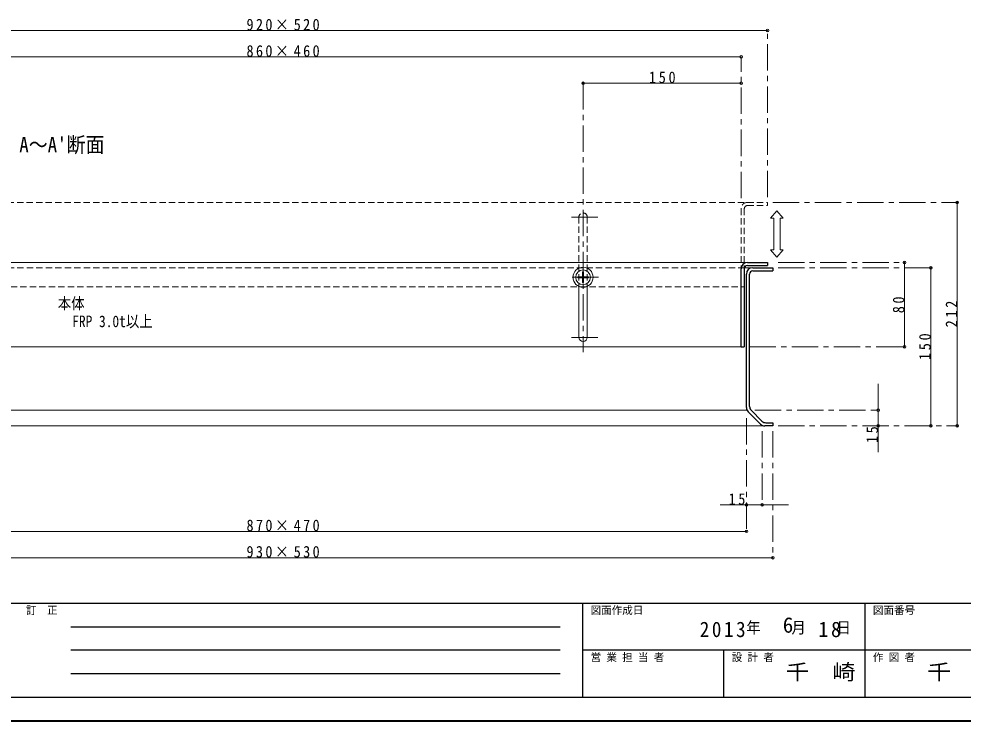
# Model space of a CAD drawing. Units: millimetres at full size, sheet at 1:5. Extents: x -1061 to 964, y -679 to 726.
# Drawn here: x -612 to 284, y -679 to -13 of the extents above; entities that cross this region are included whole.
import ezdxf
from ezdxf.enums import TextEntityAlignment as Align

# ---------------------------------------------------------------- set-up
doc = ezdxf.new("R2010")
doc.units = ezdxf.units.MM
doc.header["$LTSCALE"] = 5
doc.header["$PDMODE"] = 32
doc.header["$PDSIZE"] = 2.5
doc.linetypes.add('CHAIN1', pattern=[8, 5, -1, 1, -1])
doc.linetypes.add('DASHED1', pattern=[1.8, 1.2, -0.6])
doc.layers.add('0-0', color=7, linetype='Continuous', lineweight=18)
doc.styles.add('ＭＳ ゴシック', font='')
doc.styles.get('ＭＳ ゴシック').set_extended_font_data('MS Gothic')

msp = doc.modelspace()

# ---------------------------------------------------------------- linework, layer by layer
at = {"layer": '0-0', "color": 4, "lineweight": 9}
for p, q in [((98.599, -24.043), (-821.401, -24.043)), ((-796.401, -49.043), (73.599, -49.043)), ((-76.401, -74.043), (73.599, -74.043)), ((278.599, -187.043), (278.599, -399.043)), ((-802.401, -244.043), (79.599, -244.043)), ((228.599, -324.043), (228.599, -244.043)), ((253.599, -399.043), (253.599, -249.043)), ((73.599, -324.043), (-796.401, -324.043)), ((203.599, -359.043), (203.599, -424.043)), ((-801.94, -384.043), (79.138, -384.043)), ((118.599, -474.043), (53.599, -474.043)), ((78.599, -499.043), (-801.401, -499.043)), ((-826.401, -524.043), (103.599, -524.043))]:
    msp.add_line(p, q, dxfattribs=at)
at = {"layer": '0-0', "color": 4, "linetype": 'CHAIN1', "lineweight": 9}
for p, q in [((98.599, -182.043), (98.599, -24.043)), ((73.599, -183.043), (73.599, -49.043)), ((-76.401, -74.043), (-76.401, -329.043)), ((103.599, -187.043), (278.599, -187.043)), ((-62.401, -201.043), (-90.401, -201.043)), ((108.599, -244.043), (228.599, -244.043)), ((108.599, -249.043), (253.599, -249.043)), ((-61.901, -258.043), (-90.901, -258.043)), ((-62.401, -315.043), (-90.401, -315.043)), ((81.599, -324.043), (228.599, -324.043)), ((86.599, -384.043), (203.599, -384.043)), ((78.599, -391.558), (78.599, -499.043)), ((108.599, -399.043), (278.599, -399.043)), ((93.599, -404.043), (93.599, -474.043)), ((103.599, -404.043), (103.599, -524.043))]:
    msp.add_line(p, q, dxfattribs=at)
at = {"layer": '0-0', "color": 4, "linetype": 'DASHED1', "lineweight": 9}
for p, q in [((-802.401, -187.043), (79.599, -187.043)), ((76.771, -249.043), (-799.572, -249.043)), ((-799.401, -267.043), (76.599, -267.043))]:
    msp.add_line(p, q, dxfattribs=at)
at = {"layer": '0-0', "linetype": 'DASHED1'}
for p, q in [((73.599, -193.043), (73.599, -250.043)), ((76.599, -193.043), (76.599, -250.043)), ((79.599, -190.043), (98.599, -190.043)), ((-80.401, -201.043), (-80.401, -266.66)), ((-72.401, -201.043), (-72.401, -266.66))]:
    msp.add_line(p, q, dxfattribs=at)
at = {"layer": '0-0'}
for p, q in [((104.599, -232.043), (104.599, -202.043)), ((110.599, -202.043), (113.599, -202.043)), ((110.599, -202.043), (110.599, -232.043)), ((107.599, -239.043), (113.599, -232.043)), ((113.599, -232.043), (110.599, -232.043)), ((76.771, -249.043), (84.599, -249.043)), ((-81.401, -257.543), (-81.401, -258.543)), ((-81.401, -257.543), (-76.901, -257.543)), ((-81.401, -258.543), (-76.901, -258.543)), ((-76.901, -258.543), (-76.901, -263.043)), ((-75.901, -253.043), (-75.901, -257.543)), ((-71.401, -257.543), (-75.901, -257.543)), ((-71.401, -258.543), (-75.901, -258.543)), ((-71.401, -257.543), (-71.401, -258.543)), ((-80.401, -266.66), (-80.401, -315.043)), ((-72.401, -266.66), (-72.401, -315.043)), ((96.085, -399.043), (-818.886, -399.043))]:
    msp.add_line(p, q, dxfattribs=at)
at = {"layer": '0-0', "color": 5, "lineweight": 25}
for p, q in [((73.599, -324.043), (73.599, -250.043)), ((76.599, -250.043), (76.599, -324.043)), ((79.599, -247.043), (98.599, -247.043)), ((84.599, -249.043), (103.599, -249.043)), ((103.599, -249.043), (103.599, -252.043)), ((78.599, -381.558), (78.599, -255.043)), ((81.599, -380.73), (81.599, -255.043)), ((84.599, -252.043), (103.599, -252.043)), ((73.599, -324.043), (76.599, -324.043)), ((93.378, -394.579), (83.064, -384.265)), ((80.357, -385.801), (91.842, -397.286)), ((96.913, -396.043), (103.599, -396.043))]:
    msp.add_line(p, q, dxfattribs=at)
at = {"layer": '0-0', "color": 6, "lineweight": 25}
for p, q in [((-1038.901, -567.258), (941.099, -567.258)), ((-76.758, -656.543), (-76.758, -567.258)), ((191.099, -567.258), (191.099, -656.543)), ((-562.472, -589.579), (-98.186, -589.579)), ((-98.186, -611.9), (-562.472, -611.9)), ((941.099, -611.9), (-76.758, -611.9)), ((57.171, -656.543), (57.171, -611.9)), ((-98.186, -634.222), (-562.472, -634.222)), ((941.099, -656.543), (-1038.901, -656.543))]:
    msp.add_line(p, q, dxfattribs=at)
at = {"layer": '0-0', "color": 1, "lineweight": 40}
msp.add_line((963.599, -679.043), (-1061.401, -679.043), dxfattribs=at)
at = {"layer": '0-0', "linetype": 'DASHED1'}
msp.add_lwpolyline([(79.599, -187.043), (98.599, -187.043), (98.599, -190.043)], dxfattribs=at)
at = {"layer": '0-0'}
for points in [[(113.599, -202.043), (107.599, -195.043), (101.599, -202.043), (104.599, -202.043)], [(107.599, -239.043), (101.599, -232.043), (104.599, -232.043)], [(-75.901, -253.043), (-76.901, -253.043), (-76.901, -257.543)], [(-75.901, -258.543), (-75.901, -263.043), (-76.901, -263.043)]]:
    msp.add_lwpolyline(points, dxfattribs=at)
at = {"layer": '0-0', "color": 5, "lineweight": 25}
for points in [[(79.599, -244.043), (98.599, -244.043), (98.599, -247.043)], [(103.599, -396.043), (103.599, -399.043), (96.085, -399.043)]]:
    msp.add_lwpolyline(points, dxfattribs=at)
at = {"layer": '0-0', "color": 4, "lineweight": 9}
msp.add_circle((-76.401, -258.043), 9.5, dxfattribs=at)
at = {"layer": '0-0'}
msp.add_circle((-76.401, -258.043), 7, dxfattribs=at)
at = {"layer": '0-0', "linetype": 'DASHED1'}
for centre, radius, start in [((79.599, -193.043), 6, 90), ((-76.401, -201.043), 4, 360), ((79.599, -193.043), 3, 90)]:
    msp.add_arc(centre, radius, start, 180, dxfattribs=at)
at = {"layer": '0-0', "color": 5, "lineweight": 25}
for centre, radius, start, end in [((79.599, -250.043), 6, 90, 180), ((79.599, -250.043), 3, 90, 180), ((84.599, -255.043), 6, 90, 180), ((84.599, -255.043), 3, 90, 180), ((84.599, -381.558), 6, 180, 225), ((86.599, -380.73), 5, 180, 225), ((96.085, -393.043), 6, 225, 270), ((96.913, -391.043), 5, 225, 270)]:
    msp.add_arc(centre, radius, start, end, dxfattribs=at)
at = {"layer": '0-0'}
msp.add_arc((-76.401, -315.043), 4, 180, 0, dxfattribs=at)
at = {"layer": '0-0', "color": 4}
for p in [(98.599, -24.043), (73.599, -49.043), (-76.401, -74.043), (73.599, -74.043), (278.599, -187.043), (228.599, -244.043), (253.599, -249.043), (228.599, -324.043), (203.599, -384.043), (203.599, -399.043), (253.599, -399.043), (278.599, -399.043), (78.599, -474.043), (93.599, -474.043), (78.599, -499.043), (103.599, -524.043)]:
    msp.add_point(p, dxfattribs=at)

# ---------------------------------------------------------------- texts
at = {"layer": '0-0', "style": 'ＭＳ ゴシック'}
for s, height, width, p in [("A～A'断面", 14.66, 0.9, (-611.401, -144.043)), ('本体', 11, 0.85, (-574.855, -291.676)), ('FRP 3.0t以上', 11, 0.85, (-561.145, -308.65)), ('千\u3000崎', 14.66, 1.1, (116.099, -644.222)), ('千\u3000崎', 14.66, 1.15, (250.028, -644.222))]:
    msp.add_text(s, height=height, dxfattribs=dict(at, width=width)).set_placement(p, align=Align.BOTTOM_LEFT)
for s, height, p in [('訂\u3000正', 7.331, (-604.972, -579.758)), ('図面作成日', 7.331, (-69.258, -579.758)), ('図面番号', 7.331, (198.599, -579.758)), ('6', 14.66, (113.099, -599.579)), ('営 業 担 当 者', 7.331, (-69.258, -624.4)), ('設 計 者', 7.331, (64.671, -624.4)), ('作 図 者', 7.331, (198.599, -624.4))]:
    msp.add_text(s, height=height, dxfattribs=at).set_placement(p, align=Align.BOTTOM_LEFT)
at = {"layer": '0-0', "attachment_point": 7, "style": 'ＭＳ ゴシック'}
for s, insert, char_height in [('\\T1.33;\\W0.9;920×520', (-395.776, -24.043), 11), ('\\T1.33;\\W0.9;860×460', (-395.776, -49.043), 11), ('\\T1.38;\\W0.9;150', (-13.901, -74.043), 11), ('\\T1.36;\\W0.9;15', (61.724, -474.043), 11), ('\\T1.33;\\W0.9;870×470', (-395.776, -499.043), 11), ('\\T1.33;\\W0.9;930×530', (-395.776, -524.043), 11), ('\\T1.28;\\W0.9;2013', (34.349, -599.579), 14.66), ('\\T1.27;\\W0.9;年\\~\\~\\~月\\~\\~\\~日', (78.599, -597.079), 11), ('\\T1.27;\\W0.95;18', (146.849, -599.579), 14.66)]:
    msp.add_mtext(s, dxfattribs=dict(at, insert=insert, char_height=char_height))
at = {"layer": '0-0', "char_height": 11, "attachment_point": 7, "rotation": 90, "style": 'ＭＳ ゴシック'}
for s, insert in [('\\T1.36;\\W0.9;80', (228.599, -292.168)), ('\\T1.38;\\W0.9;212', (278.599, -305.543)), ('\\T1.38;\\W0.9;150', (253.599, -336.543)), ('\\T1.36;\\W0.9;15', (203.599, -415.293))]:
    msp.add_mtext(s, dxfattribs=dict(at, insert=insert))

doc.saveas('drawing.dxf')
